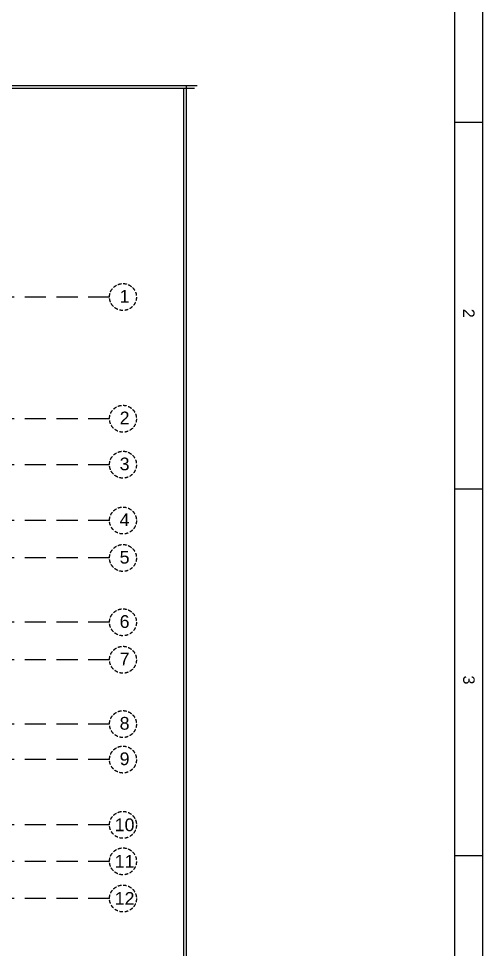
# Model space of a CAD drawing. Extents: x 11598203 to 11995143, y -3849975 to -3698974.
# Drawn here: x 11978736 to 11995143, y -3783245 to -3750324 of the extents above; entities that cross this region are included whole.
import ezdxf
from ezdxf.enums import TextEntityAlignment as Align

# ---------------------------------------------------------------- set-up
doc = ezdxf.new("R2010")
doc.units = 0
doc.header["$MEASUREMENT"] = 0
doc.linetypes.add('HIDDEN', pattern=[0.375, 0.25, -0.125])
doc.layers.get('0').update_dxf_attribs({"linetype": 'CONTINUOUS'})
doc.layers.add('GRID LINES', color=9, linetype='CONTINUOUS')
doc.layers.add('SECTION', color=8, linetype='CONTINUOUS')
doc.styles.add('ROMANS', font='arial.ttf')
doc.styles.get("Standard").update_dxf_attribs({"font": 'arial.ttf'})

# ---------------------------------------------------------------- blocks, each defined once
blk = doc.blocks.new('8TH FLOOR')
at = {"color": 1, "lineweight": 25, "ltscale": 500}
for p, q in [((-56361, 56484), (8129, 56484)), ((7737, 56484), (7737, -20598))]:
    blk.add_line(p, q, dxfattribs=at)
at = {"color": 1, "lineweight": 25}
for p, q in [((-47649, 56384), (8029, 56384)), ((7637, 56384), (7637, -20498))]:
    blk.add_line(p, q, dxfattribs=at)
at = {"layer": 'GRID LINES', "color": 138, "linetype": 'HIDDEN', "ltscale": 3000}
for p, q in [((5023, 49000), (-57949, 49000)), ((5023, 44695), (-57949, 44695)), ((5023, 43070), (-57949, 43070)), ((5023, 41095), (-57949, 41095)), ((5023, 39770), (-57949, 39770)), ((5023, 37495), (-57949, 37495)), ((5023, 36170), (-57949, 36170)), ((5023, 33895), (-57949, 33895)), ((5023, 32640), (-57949, 32640)), ((5023, 30330), (-57949, 30330)), ((5023, 29040), (-57949, 29040)), ((5023, 27725), (-57949, 27725))]:
    blk.add_line(p, q, dxfattribs=at)
at = {"layer": 'GRID LINES', "color": 138, "linetype": 'HIDDEN', "ltscale": 500}
for centre in [(5499, 49000), (5499, 44695), (5499, 43070), (5499, 41095), (5499, 39770), (5499, 37495), (5499, 36170), (5499, 33895), (5499, 32640), (5499, 30330), (5499, 29040), (5499, 27725)]:
    blk.add_circle(centre, 476, dxfattribs=at)
at = {"layer": 'GRID LINES', "color": 138, "linetype": 'HIDDEN', "ltscale": 500, "char_height": 450, "width": 683.76, "attachment_point": 1}
for s, insert in [('1', (5381, 49252)), ('2', (5381, 44947)), ('3', (5381, 43322)), ('4', (5381, 41347)), ('5', (5381, 40022)), ('6', (5381, 37747)), ('7', (5381, 36422)), ('8', (5381, 34147)), ('9', (5381, 32892)), ('10', (5206, 30557)), ('11', (5206, 29267)), ('12', (5206, 27952))]:
    blk.add_mtext(s, dxfattribs=dict(at, insert=insert))

msp = doc.modelspace()

# ---------------------------------------------------------------- linework, layer by layer
at = {"color": 7, "lineweight": 25}
for p, q in [((11995142.5, -3741077), (11995142.5, -3849974.7)), ((11994158.6, -3753982.5), (11995142.5, -3753982.5)), ((11994158.6, -3766953.7), (11995142.5, -3766953.7)), ((11994158.6, -3779924.8), (11995142.5, -3779924.8))]:
    msp.add_line(p, q, dxfattribs=at)
at = {"lineweight": 25}
msp.add_line((11994158.6, -3741995.3), (11994158.6, -3848990.8), dxfattribs=at)

# ---------------------------------------------------------------- block references
at = {"layer": 'SECTION', "color": 0, "ltscale": 500}
msp.add_blockref('8TH FLOOR', (11976929.2, -3809171.3), dxfattribs=at)

# ---------------------------------------------------------------- texts
at = {"color": 7, "lineweight": 20, "style": 'ROMANS', "width": 1}
for s, p in [('2', (11994665.3, -3760744.7)), ('3', (11994665.3, -3773715.8))]:
    msp.add_text(s, height=407.8, rotation=270, dxfattribs=at).set_placement(p, align=Align.MIDDLE)

doc.saveas('drawing.dxf')
